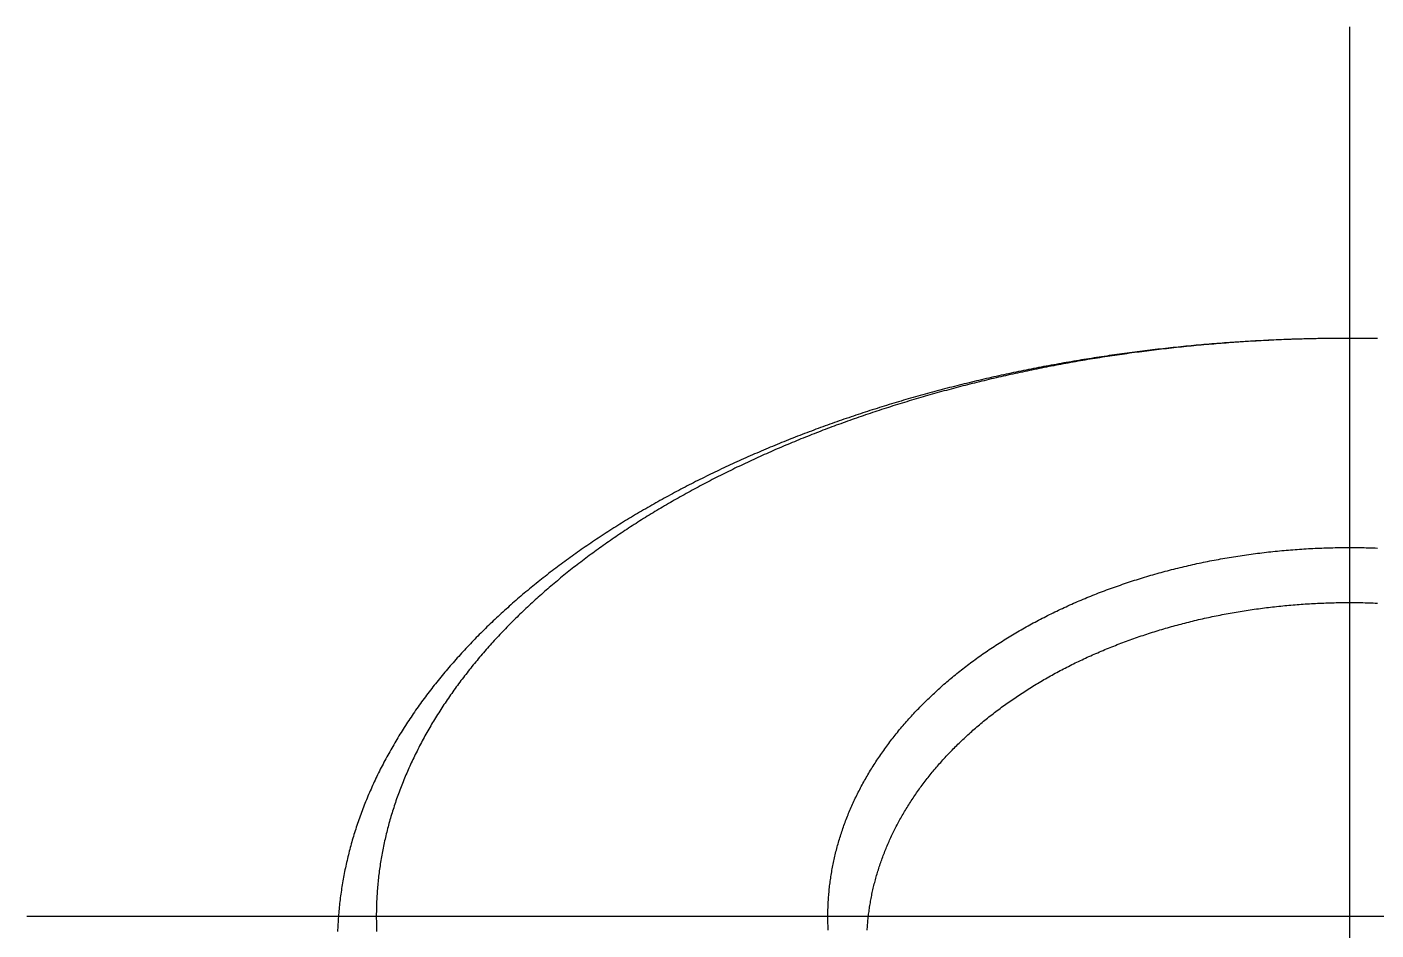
# Model space of a CAD drawing. Extents: x -6.6 to 49.4, y -19.1 to 35.3.
# Drawn here: x 32.44 to 41.11, y 29.5 to 35.3 of the extents above; entities that cross this region are included whole.
import ezdxf

# ---------------------------------------------------------------- set-up
doc = ezdxf.new("R2010")
doc.units = 0
doc.linetypes.add('CENTER', pattern=[50.8, 31.75, -6.35, 6.35, -6.35])
doc.layers.get('0').update_dxf_attribs({"linetype": 'CONTINUOUS'})
doc.layers.add('CENTER', color=1, linetype='CENTER')

msp = doc.modelspace()

# ---------------------------------------------------------------- linework, layer by layer
at = {"color": 7}
for points in [[(41.1144, 33.3034, 0), (41.0977, 33.3037, 0), (41.0811, 33.3039, 0), (41.0644, 33.3041, 0), (41.0477, 33.3043, 0), (41.0311, 33.3045, 0), (41.0144, 33.3046, 0), (40.9978, 33.3047, 0), (40.9811, 33.3048, 0), (40.9644, 33.3048, 0), (40.9478, 33.3049, 0), (40.9311, 33.3049, 0), (40.9144, 33.3049, 0), (40.8978, 33.3048, 0), (40.8811, 33.3047, 0), (40.8645, 33.3046, 0), (40.8478, 33.3045, 0), (40.8311, 33.3044, 0), (40.8145, 33.3042, 0), (40.7978, 33.304, 0), (40.7811, 33.3038, 0), (40.7645, 33.3035, 0), (40.7478, 33.3033, 0), (40.7312, 33.303, 0), (40.7145, 33.3026, 0), (40.6979, 33.3023, 0), (40.6812, 33.3019, 0), (40.6646, 33.3015, 0), (40.6479, 33.3011, 0), (40.6313, 33.3006, 0), (40.6146, 33.3001, 0), (40.598, 33.2996, 0), (40.5813, 33.2991, 0), (40.5647, 33.2986, 0), (40.548, 33.298, 0), (40.5314, 33.2974, 0), (40.5148, 33.2967, 0), (40.4981, 33.2961, 0), (40.4815, 33.2954, 0), (40.4649, 33.2947, 0), (40.4482, 33.2939, 0), (40.4316, 33.2932, 0), (40.415, 33.2924, 0), (40.3984, 33.2916, 0), (40.3817, 33.2908, 0), (40.3651, 33.2899, 0), (40.3485, 33.289, 0), (40.3319, 33.2881, 0), (40.3153, 33.2872, 0), (40.2987, 33.2862, 0), (40.2821, 33.2852, 0), (40.2655, 33.2842, 0), (40.2489, 33.2831, 0), (40.2323, 33.2821, 0), (40.2157, 33.281, 0), (40.1991, 33.2799, 0), (40.1825, 33.2787, 0), (40.166, 33.2775, 0), (40.1494, 33.2764, 0), (40.1328, 33.2751, 0), (40.1162, 33.2739, 0), (40.0997, 33.2726, 0), (40.0831, 33.2713, 0), (40.0666, 33.27, 0), (40.05, 33.2686, 0), (40.0335, 33.2673, 0), (40.0169, 33.2659, 0), (40.0004, 33.2644, 0), (39.9838, 33.263, 0), (39.9673, 33.2615, 0), (39.9508, 33.26, 0), (39.9343, 33.2585, 0), (39.9178, 33.2569, 0), (39.9012, 33.2554, 0), (39.8847, 33.2538, 0), (39.8682, 33.2521, 0), (39.8517, 33.2505, 0), (39.8352, 33.2488, 0), (39.8188, 33.2471, 0), (39.8023, 33.2453, 0), (39.7858, 33.2436, 0), (39.7693, 33.2418, 0), (39.7529, 33.24, 0), (39.7364, 33.2382, 0), (39.72, 33.2363, 0), (39.7035, 33.2344, 0), (39.6871, 33.2325, 0), (39.6706, 33.2306, 0), (39.6542, 33.2286, 0), (39.6378, 33.2266, 0), (39.6214, 33.2246, 0), (39.605, 33.2226, 0), (39.5885, 33.2205, 0), (39.5721, 33.2184, 0), (39.5558, 33.2163, 0), (39.5394, 33.2141, 0), (39.523, 33.212, 0), (39.5066, 33.2098, 0), (39.4903, 33.2076, 0), (39.4739, 33.2053, 0), (39.4575, 33.203, 0), (39.4412, 33.2007, 0), (39.4249, 33.1984, 0), (39.4085, 33.1961, 0), (39.3922, 33.1937, 0), (39.3759, 33.1913, 0), (39.3596, 33.1889, 0), (39.3433, 33.1864, 0), (39.327, 33.184, 0), (39.3107, 33.1815, 0), (39.2944, 33.1789, 0), (39.2782, 33.1764, 0), (39.2619, 33.1738, 0), (39.2456, 33.1712, 0), (39.2294, 33.1686, 0), (39.2131, 33.1659, 0), (39.1969, 33.1632, 0), (39.1807, 33.1605, 0), (39.1645, 33.1578, 0), (39.1483, 33.155, 0), (39.1321, 33.1522, 0), (39.1159, 33.1494, 0), (39.0997, 33.1466, 0), (39.0835, 33.1437, 0), (39.0674, 33.1408, 0), (39.0512, 33.1379, 0), (39.0351, 33.135, 0), (39.0189, 33.132, 0), (39.0028, 33.129, 0), (38.9867, 33.126, 0), (38.9706, 33.123, 0), (38.9545, 33.1199, 0), (38.9384, 33.1168, 0), (38.9223, 33.1137, 0), (38.9062, 33.1106, 0), (38.8902, 33.1074, 0), (38.8741, 33.1042, 0), (38.8581, 33.101, 0), (38.8421, 33.0977, 0), (38.826, 33.0944, 0), (38.81, 33.0911, 0), (38.794, 33.0878, 0), (38.778, 33.0845, 0), (38.7621, 33.0811, 0), (38.7461, 33.0777, 0), (38.7301, 33.0743, 0), (38.7142, 33.0708, 0), (38.6982, 33.0673, 0), (38.6823, 33.0638, 0), (38.6664, 33.0603, 0), (38.6505, 33.0567, 0), (38.6346, 33.0531, 0), (38.6187, 33.0495, 0), (38.6028, 33.0459, 0), (38.587, 33.0422, 0), (38.5711, 33.0385, 0), (38.5553, 33.0348, 0), (38.5394, 33.0311, 0), (38.5236, 33.0273, 0), (38.5078, 33.0235, 0), (38.492, 33.0197, 0), (38.4762, 33.0158, 0), (38.4605, 33.012, 0), (38.4447, 33.0081, 0), (38.429, 33.0041, 0), (38.4132, 33.0002, 0), (38.3975, 32.9962, 0), (38.3818, 32.9922, 0), (38.3661, 32.9882, 0), (38.3504, 32.9841, 0), (38.3347, 32.9801, 0), (38.3191, 32.976, 0), (38.3034, 32.9718, 0), (38.2878, 32.9677, 0), (38.2722, 32.9635, 0), (38.2565, 32.9593, 0), (38.2409, 32.955, 0), (38.2254, 32.9508, 0), (38.2098, 32.9465, 0), (38.1942, 32.9422, 0), (38.1787, 32.9378, 0), (38.1631, 32.9335, 0), (38.1476, 32.9291, 0), (38.1321, 32.9246, 0), (38.1166, 32.9202, 0), (38.1011, 32.9157, 0), (38.0857, 32.9112, 0), (38.0702, 32.9067, 0), (38.0548, 32.9021, 0), (38.0394, 32.8976, 0), (38.0239, 32.893, 0), (38.0085, 32.8883, 0), (37.9932, 32.8837, 0), (37.9778, 32.879, 0), (37.9624, 32.8743, 0), (37.9471, 32.8695, 0), (37.9318, 32.8648, 0), (37.9164, 32.86, 0), (37.9011, 32.8552, 0), (37.8858, 32.8503, 0), (37.8706, 32.8455, 0), (37.8553, 32.8406, 0), (37.8401, 32.8356, 0), (37.8248, 32.8307, 0), (37.8096, 32.8257, 0), (37.7944, 32.8207, 0), (37.7793, 32.8157, 0), (37.7641, 32.8106, 0), (37.7489, 32.8055, 0), (37.7338, 32.8004, 0), (37.7187, 32.7953, 0), (37.7036, 32.7901, 0), (37.6885, 32.7849, 0), (37.6734, 32.7797, 0), (37.6584, 32.7745, 0), (37.6434, 32.7692, 0), (37.6283, 32.7639, 0), (37.6133, 32.7586, 0), (37.5984, 32.7533, 0), (37.5834, 32.7479, 0), (37.5684, 32.7425, 0), (37.5535, 32.7371, 0), (37.5386, 32.7316, 0), (37.5237, 32.7261, 0), (37.5088, 32.7206, 0), (37.494, 32.7151, 0), (37.4791, 32.7095, 0), (37.4643, 32.7039, 0), (37.4495, 32.6983, 0), (37.4347, 32.6927, 0), (37.42, 32.687, 0), (37.4052, 32.6813, 0), (37.3905, 32.6756, 0), (37.3758, 32.6699, 0), (37.3611, 32.6641, 0), (37.3464, 32.6583, 0), (37.3318, 32.6525, 0), (37.3171, 32.6467, 0), (37.3025, 32.6408, 0), (37.2879, 32.6349, 0), (37.2734, 32.629, 0), (37.2588, 32.623, 0), (37.2443, 32.617, 0), (37.2298, 32.611, 0), (37.2153, 32.605, 0), (37.2008, 32.5989, 0), (37.1864, 32.5928, 0), (37.1719, 32.5867, 0), (37.1575, 32.5806, 0), (37.1432, 32.5744, 0), (37.1288, 32.5682, 0), (37.1144, 32.562, 0), (37.1001, 32.5558, 0), (37.0858, 32.5495, 0), (37.0716, 32.5432, 0), (37.0573, 32.5369, 0), (37.0431, 32.5306, 0), (37.0289, 32.5242, 0), (37.0147, 32.5178, 0), (37.0005, 32.5114, 0), (36.9864, 32.5049, 0), (36.9723, 32.4984, 0), (36.9582, 32.4919, 0), (36.9441, 32.4854, 0), (36.93, 32.4788, 0), (36.916, 32.4722, 0), (36.902, 32.4656, 0), (36.888, 32.459, 0), (36.8741, 32.4523, 0), (36.8602, 32.4457, 0), (36.8463, 32.4389, 0), (36.8324, 32.4322, 0), (36.8185, 32.4254, 0), (36.8047, 32.4186, 0), (36.7909, 32.4118, 0), (36.7771, 32.405, 0), (36.7634, 32.3981, 0), (36.7496, 32.3912, 0), (36.7359, 32.3843, 0), (36.7223, 32.3774, 0), (36.7086, 32.3704, 0), (36.695, 32.3634, 0), (36.6814, 32.3564, 0), (36.6678, 32.3493, 0), (36.6543, 32.3422, 0), (36.6407, 32.3351, 0), (36.6272, 32.328, 0), (36.6138, 32.3209, 0), (36.6003, 32.3137, 0), (36.5869, 32.3065, 0), (36.5735, 32.2993, 0), (36.5602, 32.292, 0), (36.5469, 32.2847, 0), (36.5336, 32.2774, 0), (36.5203, 32.2701, 0), (36.507, 32.2627, 0), (36.4938, 32.2554, 0), (36.4806, 32.2479, 0), (36.4675, 32.2405, 0), (36.4543, 32.2331, 0), (36.4412, 32.2256, 0), (36.4282, 32.2181, 0), (36.4151, 32.2105, 0), (36.4021, 32.203, 0), (36.3891, 32.1954, 0), (36.3762, 32.1878, 0), (36.3632, 32.1802, 0), (36.3503, 32.1725, 0), (36.3375, 32.1648, 0), (36.3246, 32.1571, 0), (36.3118, 32.1494, 0), (36.299, 32.1416, 0), (36.2863, 32.1338, 0), (36.2736, 32.126, 0), (36.2609, 32.1182, 0), (36.2482, 32.1103, 0), (36.2356, 32.1024, 0), (36.223, 32.0945, 0), (36.2104, 32.0866, 0), (36.1979, 32.0786, 0), (36.1854, 32.0706, 0), (36.1729, 32.0626, 0), (36.1605, 32.0546, 0), (36.1481, 32.0465, 0), (36.1357, 32.0385, 0), (36.1234, 32.0304, 0), (36.111, 32.0222, 0), (36.0988, 32.0141, 0), (36.0865, 32.0059, 0), (36.0743, 31.9977, 0), (36.0621, 31.9894, 0), (36.05, 31.9812, 0), (36.0379, 31.9729, 0), (36.0258, 31.9646, 0), (36.0137, 31.9563, 0), (36.0017, 31.9479, 0), (35.9897, 31.9395, 0), (35.9778, 31.9311, 0), (35.9659, 31.9227, 0), (35.954, 31.9142, 0), (35.9422, 31.9058, 0), (35.9303, 31.8973, 0), (35.9186, 31.8887, 0), (35.9068, 31.8802, 0), (35.8951, 31.8716, 0), (35.8834, 31.863, 0), (35.8718, 31.8544, 0), (35.8602, 31.8457, 0), (35.8486, 31.837, 0), (35.8371, 31.8283, 0), (35.8256, 31.8196, 0), (35.8141, 31.8109, 0), (35.8027, 31.8021, 0), (35.7913, 31.7933, 0), (35.78, 31.7845, 0), (35.7686, 31.7756, 0), (35.7574, 31.7668, 0), (35.7461, 31.7579, 0), (35.7349, 31.7489, 0), (35.7237, 31.74, 0), (35.7126, 31.731, 0), (35.7015, 31.722, 0), (35.6904, 31.713, 0), (35.6794, 31.704, 0), (35.6684, 31.6949, 0), (35.6574, 31.6858, 0), (35.6465, 31.6767, 0), (35.6356, 31.6676, 0), (35.6248, 31.6584, 0), (35.614, 31.6492, 0), (35.6032, 31.64, 0), (35.5925, 31.6308, 0), (35.5818, 31.6215, 0), (35.5711, 31.6122, 0), (35.5605, 31.6029, 0), (35.55, 31.5936, 0), (35.5394, 31.5842, 0), (35.5289, 31.5748, 0), (35.5185, 31.5654, 0), (35.508, 31.556, 0), (35.4977, 31.5466, 0), (35.4873, 31.5371, 0), (35.477, 31.5276, 0), (35.4668, 31.5181, 0), (35.4565, 31.5085, 0), (35.4464, 31.4989, 0), (35.4362, 31.4893, 0), (35.4261, 31.4797, 0), (35.4161, 31.4701, 0), (35.4061, 31.4604, 0), (35.3961, 31.4507, 0), (35.3861, 31.441, 0), (35.3762, 31.4313, 0), (35.3664, 31.4215, 0), (35.3566, 31.4117, 0), (35.3468, 31.4019, 0), (35.3371, 31.3921, 0), (35.3274, 31.3822, 0), (35.3178, 31.3724, 0), (35.3082, 31.3625, 0), (35.2986, 31.3525, 0), (35.2891, 31.3426, 0), (35.2796, 31.3326, 0), (35.2702, 31.3226, 0), (35.2608, 31.3126, 0), (35.2515, 31.3026, 0), (35.2422, 31.2925, 0), (35.2329, 31.2824, 0), (35.2237, 31.2723, 0), (35.2146, 31.2622, 0), (35.2054, 31.2521, 0), (35.1964, 31.2419, 0), (35.1873, 31.2317, 0), (35.1783, 31.2215, 0), (35.1694, 31.2112, 0), (35.1605, 31.201, 0), (35.1516, 31.1907, 0), (35.1428, 31.1804, 0), (35.1341, 31.17, 0), (35.1254, 31.1597, 0), (35.1167, 31.1493, 0), (35.1081, 31.1389, 0), (35.0995, 31.1285, 0), (35.091, 31.118, 0), (35.0825, 31.1075, 0), (35.074, 31.0971, 0), (35.0656, 31.0865, 0), (35.0573, 31.076, 0), (35.049, 31.0654, 0), (35.0408, 31.0549, 0), (35.0326, 31.0443, 0), (35.0244, 31.0337, 0), (35.0163, 31.023, 0), (35.0083, 31.0123, 0), (35.0003, 31.0017, 0), (34.9923, 30.991, 0), (34.9844, 30.9802, 0), (34.9765, 30.9695, 0), (34.9687, 30.9587, 0), (34.961, 30.9479, 0), (34.9533, 30.9371, 0), (34.9456, 30.9263, 0), (34.938, 30.9155, 0), (34.9305, 30.9046, 0), (34.923, 30.8937, 0), (34.9155, 30.8828, 0), (34.9082, 30.8719, 0), (34.9008, 30.861, 0), (34.8935, 30.85, 0), (34.8863, 30.8391, 0), (34.8791, 30.8281, 0), (34.872, 30.817, 0), (34.8649, 30.806, 0), (34.8578, 30.795, 0), (34.8509, 30.7839, 0), (34.8439, 30.7728, 0), (34.8371, 30.7617, 0), (34.8302, 30.7506, 0), (34.8235, 30.7395, 0), (34.8168, 30.7283, 0), (34.8101, 30.7172, 0), (34.8035, 30.706, 0), (34.797, 30.6948, 0), (34.7905, 30.6836, 0), (34.784, 30.6723, 0), (34.7776, 30.6611, 0), (34.7713, 30.6498, 0), (34.765, 30.6385, 0), (34.7588, 30.6273, 0), (34.7526, 30.6159, 0), (34.7465, 30.6046, 0), (34.7405, 30.5933, 0), (34.7345, 30.5819, 0), (34.7285, 30.5706, 0), (34.7226, 30.5592, 0), (34.7168, 30.5478, 0), (34.711, 30.5364, 0), (34.7053, 30.5249, 0), (34.6996, 30.5135, 0), (34.694, 30.502, 0), (34.6885, 30.4906, 0), (34.683, 30.4791, 0), (34.6776, 30.4676, 0), (34.6722, 30.4561, 0), (34.6669, 30.4445, 0), (34.6616, 30.433, 0), (34.6564, 30.4215, 0), (34.6512, 30.4099, 0), (34.6462, 30.3983, 0), (34.6411, 30.3867, 0), (34.6362, 30.3751, 0), (34.6312, 30.3635, 0), (34.6264, 30.3519, 0), (34.6216, 30.3403, 0), (34.6169, 30.3286, 0), (34.6122, 30.3169, 0), (34.6076, 30.3053, 0), (34.603, 30.2936, 0), (34.5985, 30.2819, 0), (34.5941, 30.2702, 0), (34.5897, 30.2585, 0), (34.5854, 30.2468, 0), (34.5811, 30.235, 0), (34.5769, 30.2233, 0), (34.5728, 30.2115, 0), (34.5687, 30.1998, 0), (34.5647, 30.188, 0), (34.5607, 30.1762, 0), (34.5569, 30.1644, 0), (34.553, 30.1526, 0), (34.5492, 30.1408, 0), (34.5455, 30.129, 0), (34.5419, 30.1172, 0), (34.5383, 30.1053, 0), (34.5348, 30.0935, 0), (34.5313, 30.0816, 0), (34.5279, 30.0698, 0), (34.5245, 30.0579, 0), (34.5212, 30.046, 0), (34.518, 30.0342, 0), (34.5149, 30.0223, 0), (34.5117, 30.0104, 0), (34.5087, 29.9985, 0), (34.5057, 29.9866, 0), (34.5028, 29.9746, 0), (34.4999, 29.9627, 0), (34.4971, 29.9508, 0), (34.4944, 29.9388, 0), (34.4917, 29.9269, 0), (34.4891, 29.915, 0), (34.4866, 29.903, 0), (34.4841, 29.891, 0), (34.4816, 29.8791, 0), (34.4793, 29.8671, 0), (34.477, 29.8551, 0), (34.4747, 29.8431, 0), (34.4725, 29.8312, 0), (34.4704, 29.8192, 0), (34.4683, 29.8072, 0), (34.4663, 29.7952, 0), (34.4644, 29.7832, 0), (34.4625, 29.7712, 0), (34.4607, 29.7592, 0), (34.459, 29.7471, 0), (34.4573, 29.7351, 0), (34.4557, 29.7231, 0), (34.4541, 29.7111, 0), (34.4526, 29.699, 0), (34.4511, 29.687, 0), (34.4498, 29.675, 0), (34.4485, 29.6629, 0), (34.4472, 29.6509, 0), (34.446, 29.6388, 0), (34.4449, 29.6268, 0), (34.4438, 29.6148, 0), (34.4428, 29.6027, 0), (34.4419, 29.5907, 0), (34.441, 29.5786, 0), (34.4402, 29.5665, 0), (34.4394, 29.5545, 0), (34.4387, 29.5424, 0), (34.4381, 29.5304, 0), (34.4375, 29.5183, 0), (34.437, 29.5063, 0), (34.4366, 29.4942, 0)], [(41.1086, 33.3035, 0), (41.0924, 33.3037, 0), (41.0763, 33.3039, 0), (41.0602, 33.3041, 0), (41.0441, 33.3043, 0), (41.028, 33.3045, 0), (41.0118, 33.3046, 0), (40.9957, 33.3047, 0), (40.9796, 33.3048, 0), (40.9635, 33.3048, 0), (40.9474, 33.3049, 0), (40.9312, 33.3049, 0), (40.9151, 33.3049, 0), (40.899, 33.3048, 0), (40.8829, 33.3047, 0), (40.8668, 33.3047, 0), (40.8506, 33.3045, 0), (40.8345, 33.3044, 0), (40.8184, 33.3042, 0), (40.8023, 33.304, 0), (40.7862, 33.3038, 0), (40.77, 33.3036, 0), (40.7539, 33.3033, 0), (40.7378, 33.303, 0), (40.7217, 33.3027, 0), (40.7056, 33.3024, 0), (40.6895, 33.302, 0), (40.6734, 33.3016, 0), (40.6573, 33.3012, 0), (40.6412, 33.3008, 0), (40.6251, 33.3003, 0), (40.6089, 33.2998, 0), (40.5928, 33.2993, 0), (40.5767, 33.2988, 0), (40.5606, 33.2982, 0), (40.5445, 33.2976, 0), (40.5285, 33.297, 0), (40.5124, 33.2964, 0), (40.4963, 33.2957, 0), (40.4802, 33.295, 0), (40.4641, 33.2943, 0), (40.448, 33.2936, 0), (40.4319, 33.2928, 0), (40.4158, 33.292, 0), (40.3998, 33.2912, 0), (40.3837, 33.2904, 0), (40.3676, 33.2895, 0), (40.3516, 33.2886, 0), (40.3355, 33.2877, 0), (40.3194, 33.2868, 0), (40.3034, 33.2858, 0), (40.2873, 33.2849, 0), (40.2713, 33.2838, 0), (40.2552, 33.2828, 0), (40.2392, 33.2818, 0), (40.2231, 33.2807, 0), (40.2071, 33.2796, 0), (40.191, 33.2784, 0), (40.175, 33.2773, 0), (40.159, 33.2761, 0), (40.143, 33.2749, 0), (40.1269, 33.2737, 0), (40.1109, 33.2724, 0), (40.0949, 33.2711, 0), (40.0789, 33.2698, 0), (40.0629, 33.2685, 0), (40.0469, 33.2671, 0), (40.0309, 33.2658, 0), (40.0149, 33.2644, 0), (39.9989, 33.2629, 0), (39.9829, 33.2615, 0), (39.967, 33.26, 0), (39.951, 33.2585, 0), (39.935, 33.257, 0), (39.919, 33.2554, 0), (39.9031, 33.2538, 0), (39.8871, 33.2522, 0), (39.8712, 33.2506, 0), (39.8552, 33.249, 0), (39.8393, 33.2473, 0), (39.8234, 33.2456, 0), (39.8075, 33.2439, 0), (39.7915, 33.2421, 0), (39.7756, 33.2403, 0), (39.7597, 33.2385, 0), (39.7438, 33.2367, 0), (39.7279, 33.2349, 0), (39.712, 33.233, 0), (39.6961, 33.2311, 0), (39.6802, 33.2292, 0), (39.6644, 33.2272, 0), (39.6485, 33.2253, 0), (39.6326, 33.2233, 0), (39.6168, 33.2212, 0), (39.6009, 33.2192, 0), (39.5851, 33.2171, 0), (39.5693, 33.215, 0), (39.5534, 33.2129, 0), (39.5376, 33.2108, 0), (39.5218, 33.2086, 0), (39.506, 33.2064, 0), (39.4902, 33.2042, 0), (39.4744, 33.2019, 0), (39.4586, 33.1997, 0), (39.4428, 33.1974, 0), (39.4271, 33.195, 0), (39.4113, 33.1927, 0), (39.3955, 33.1903, 0), (39.3798, 33.1879, 0), (39.364, 33.1855, 0), (39.3483, 33.1831, 0), (39.3326, 33.1806, 0), (39.3169, 33.1781, 0), (39.3012, 33.1756, 0), (39.2855, 33.1731, 0), (39.2698, 33.1705, 0), (39.2541, 33.1679, 0), (39.2384, 33.1653, 0), (39.2227, 33.1626, 0), (39.2071, 33.16, 0), (39.1914, 33.1573, 0), (39.1758, 33.1546, 0), (39.1601, 33.1518, 0), (39.1445, 33.1491, 0), (39.1289, 33.1463, 0), (39.1133, 33.1435, 0), (39.0977, 33.1406, 0), (39.0821, 33.1378, 0), (39.0665, 33.1349, 0), (39.0509, 33.132, 0), (39.0354, 33.129, 0), (39.0198, 33.1261, 0), (39.0043, 33.1231, 0), (38.9887, 33.1201, 0), (38.9732, 33.117, 0), (38.9577, 33.114, 0), (38.9422, 33.1109, 0), (38.9267, 33.1077, 0), (38.9112, 33.1046, 0), (38.8957, 33.1014, 0), (38.8803, 33.0983, 0), (38.8648, 33.095, 0), (38.8494, 33.0918, 0), (38.8339, 33.0885, 0), (38.8185, 33.0853, 0), (38.8031, 33.0819, 0), (38.7877, 33.0786, 0), (38.7723, 33.0752, 0), (38.7569, 33.0719, 0), (38.7415, 33.0684, 0), (38.7262, 33.065, 0), (38.7108, 33.0615, 0), (38.6955, 33.0581, 0), (38.6802, 33.0545, 0), (38.6648, 33.051, 0), (38.6495, 33.0474, 0), (38.6342, 33.0439, 0), (38.619, 33.0402, 0), (38.6037, 33.0366, 0), (38.5884, 33.0329, 0), (38.5732, 33.0293, 0), (38.5579, 33.0255, 0), (38.5427, 33.0218, 0), (38.5275, 33.018, 0), (38.5123, 33.0143, 0), (38.4971, 33.0104, 0), (38.4819, 33.0066, 0), (38.4668, 33.0027, 0), (38.4516, 32.9989, 0), (38.4365, 32.9949, 0), (38.4213, 32.991, 0), (38.4062, 32.987, 0), (38.3911, 32.9831, 0), (38.376, 32.979, 0), (38.361, 32.975, 0), (38.3459, 32.9709, 0), (38.3308, 32.9669, 0), (38.3158, 32.9627, 0), (38.3008, 32.9586, 0), (38.2858, 32.9544, 0), (38.2708, 32.9503, 0), (38.2558, 32.946, 0), (38.2408, 32.9418, 0), (38.2259, 32.9375, 0), (38.2109, 32.9333, 0), (38.196, 32.9289, 0), (38.1811, 32.9246, 0), (38.1661, 32.9202, 0), (38.1513, 32.9158, 0), (38.1364, 32.9114, 0), (38.1215, 32.907, 0), (38.1067, 32.9025, 0), (38.0918, 32.898, 0), (38.077, 32.8935, 0), (38.0622, 32.889, 0), (38.0474, 32.8844, 0), (38.0326, 32.8798, 0), (38.0178, 32.8752, 0), (38.0031, 32.8705, 0), (37.9883, 32.8659, 0), (37.9736, 32.8612, 0), (37.9589, 32.8564, 0), (37.9442, 32.8517, 0), (37.9295, 32.8469, 0), (37.9149, 32.8421, 0), (37.9002, 32.8373, 0), (37.8856, 32.8325, 0), (37.871, 32.8276, 0), (37.8564, 32.8227, 0), (37.8418, 32.8178, 0), (37.8272, 32.8128, 0), (37.8127, 32.8078, 0), (37.7981, 32.8028, 0), (37.7836, 32.7978, 0), (37.7691, 32.7928, 0), (37.7546, 32.7877, 0), (37.7402, 32.7826, 0), (37.7257, 32.7775, 0), (37.7113, 32.7723, 0), (37.6969, 32.7671, 0), (37.6825, 32.7619, 0), (37.6681, 32.7567, 0), (37.6537, 32.7515, 0), (37.6394, 32.7462, 0), (37.625, 32.7409, 0), (37.6107, 32.7355, 0), (37.5964, 32.7302, 0), (37.5821, 32.7248, 0), (37.5679, 32.7194, 0), (37.5537, 32.714, 0), (37.5394, 32.7085, 0), (37.5252, 32.703, 0), (37.5111, 32.6975, 0), (37.4969, 32.692, 0), (37.4827, 32.6865, 0), (37.4686, 32.6809, 0), (37.4545, 32.6753, 0), (37.4404, 32.6696, 0), (37.4264, 32.664, 0), (37.4123, 32.6583, 0), (37.3983, 32.6526, 0), (37.3843, 32.6469, 0), (37.3703, 32.6411, 0), (37.3563, 32.6353, 0), (37.3424, 32.6295, 0), (37.3285, 32.6237, 0), (37.3146, 32.6179, 0), (37.3007, 32.612, 0), (37.2868, 32.6061, 0), (37.273, 32.6001, 0), (37.2592, 32.5942, 0), (37.2454, 32.5882, 0), (37.2316, 32.5822, 0), (37.2179, 32.5762, 0), (37.2041, 32.5701, 0), (37.1904, 32.564, 0), (37.1767, 32.5579, 0), (37.1631, 32.5518, 0), (37.1494, 32.5457, 0), (37.1358, 32.5395, 0), (37.1222, 32.5333, 0), (37.1086, 32.527, 0), (37.0951, 32.5208, 0), (37.0816, 32.5145, 0), (37.068, 32.5082, 0), (37.0546, 32.5019, 0), (37.0411, 32.4955, 0), (37.0277, 32.4891, 0), (37.0143, 32.4827, 0), (37.0009, 32.4763, 0), (36.9875, 32.4699, 0), (36.9742, 32.4634, 0), (36.9609, 32.4569, 0), (36.9476, 32.4504, 0), (36.9343, 32.4438, 0), (36.9211, 32.4372, 0), (36.9078, 32.4306, 0), (36.8947, 32.424, 0), (36.8815, 32.4174, 0), (36.8684, 32.4107, 0), (36.8552, 32.404, 0), (36.8422, 32.3973, 0), (36.8291, 32.3905, 0), (36.8161, 32.3838, 0), (36.803, 32.377, 0), (36.7901, 32.3701, 0), (36.7771, 32.3633, 0), (36.7642, 32.3564, 0), (36.7513, 32.3495, 0), (36.7384, 32.3426, 0), (36.7256, 32.3357, 0), (36.7127, 32.3287, 0), (36.6999, 32.3217, 0), (36.6872, 32.3147, 0), (36.6744, 32.3077, 0), (36.6617, 32.3006, 0), (36.649, 32.2935, 0), (36.6364, 32.2864, 0), (36.6237, 32.2793, 0), (36.6111, 32.2721, 0), (36.5986, 32.265, 0), (36.586, 32.2578, 0), (36.5735, 32.2505, 0), (36.561, 32.2433, 0), (36.5486, 32.236, 0), (36.5361, 32.2287, 0), (36.5237, 32.2214, 0), (36.5114, 32.214, 0), (36.499, 32.2067, 0), (36.4867, 32.1993, 0), (36.4744, 32.1919, 0), (36.4622, 32.1844, 0), (36.4499, 32.177, 0), (36.4377, 32.1695, 0), (36.4256, 32.162, 0), (36.4134, 32.1544, 0), (36.4013, 32.1469, 0), (36.3893, 32.1393, 0), (36.3772, 32.1317, 0), (36.3652, 32.1241, 0), (36.3532, 32.1164, 0), (36.3413, 32.1087, 0), (36.3294, 32.101, 0), (36.3175, 32.0933, 0), (36.3056, 32.0856, 0), (36.2938, 32.0778, 0), (36.282, 32.07, 0), (36.2702, 32.0622, 0), (36.2585, 32.0543, 0), (36.2468, 32.0465, 0), (36.2351, 32.0386, 0), (36.2235, 32.0307, 0), (36.2119, 32.0228, 0), (36.2003, 32.0148, 0), (36.1888, 32.0068, 0), (36.1773, 31.9988, 0), (36.1658, 31.9908, 0), (36.1544, 31.9828, 0), (36.143, 31.9747, 0), (36.1316, 31.9666, 0), (36.1203, 31.9585, 0), (36.109, 31.9503, 0), (36.0977, 31.9422, 0), (36.0864, 31.934, 0), (36.0752, 31.9258, 0), (36.0641, 31.9176, 0), (36.0529, 31.9093, 0), (36.0418, 31.901, 0), (36.0308, 31.8927, 0), (36.0197, 31.8844, 0), (36.0087, 31.8761, 0), (35.9978, 31.8677, 0), (35.9868, 31.8593, 0), (35.976, 31.8509, 0), (35.9651, 31.8425, 0), (35.9543, 31.834, 0), (35.9435, 31.8255, 0), (35.9327, 31.817, 0), (35.922, 31.8085, 0), (35.9113, 31.7999, 0), (35.9007, 31.7914, 0), (35.8901, 31.7828, 0), (35.8795, 31.7741, 0), (35.8689, 31.7655, 0), (35.8584, 31.7568, 0), (35.848, 31.7481, 0), (35.8375, 31.7394, 0), (35.8271, 31.7307, 0), (35.8168, 31.7219, 0), (35.8065, 31.7132, 0), (35.7962, 31.7044, 0), (35.7859, 31.6955, 0), (35.7757, 31.6867, 0), (35.7655, 31.6778, 0), (35.7554, 31.6689, 0), (35.7453, 31.66, 0), (35.7352, 31.6511, 0), (35.7252, 31.6421, 0), (35.7152, 31.6332, 0), (35.7053, 31.6242, 0), (35.6954, 31.6151, 0), (35.6855, 31.6061, 0), (35.6757, 31.597, 0), (35.6659, 31.5879, 0), (35.6561, 31.5788, 0), (35.6464, 31.5697, 0), (35.6367, 31.5605, 0), (35.6271, 31.5513, 0), (35.6175, 31.5421, 0), (35.6079, 31.5329, 0), (35.5984, 31.5237, 0), (35.5889, 31.5144, 0), (35.5795, 31.5051, 0), (35.5701, 31.4958, 0), (35.5608, 31.4865, 0), (35.5514, 31.4771, 0), (35.5422, 31.4678, 0), (35.5329, 31.4584, 0), (35.5237, 31.449, 0), (35.5146, 31.4395, 0), (35.5055, 31.4301, 0), (35.4964, 31.4206, 0), (35.4874, 31.4111, 0), (35.4784, 31.4015, 0), (35.4694, 31.392, 0), (35.4605, 31.3824, 0), (35.4517, 31.3728, 0), (35.4429, 31.3632, 0), (35.4341, 31.3536, 0), (35.4254, 31.344, 0), (35.4167, 31.3343, 0), (35.408, 31.3246, 0), (35.3994, 31.3149, 0), (35.3909, 31.3051, 0), (35.3823, 31.2954, 0), (35.3739, 31.2856, 0), (35.3654, 31.2758, 0), (35.357, 31.266, 0), (35.3487, 31.2561, 0), (35.3404, 31.2463, 0), (35.3322, 31.2364, 0), (35.3239, 31.2265, 0), (35.3158, 31.2166, 0), (35.3077, 31.2066, 0), (35.2996, 31.1967, 0), (35.2915, 31.1867, 0), (35.2836, 31.1767, 0), (35.2756, 31.1667, 0), (35.2677, 31.1566, 0), (35.2599, 31.1465, 0), (35.2521, 31.1365, 0), (35.2443, 31.1264, 0), (35.2366, 31.1162, 0), (35.229, 31.1061, 0), (35.2213, 31.0959, 0), (35.2138, 31.0857, 0), (35.2063, 31.0755, 0), (35.1988, 31.0653, 0), (35.1914, 31.0551, 0), (35.184, 31.0448, 0), (35.1767, 31.0346, 0), (35.1694, 31.0243, 0), (35.1622, 31.014, 0), (35.155, 31.0036, 0), (35.1479, 30.9933, 0), (35.1408, 30.9829, 0), (35.1338, 30.9726, 0), (35.1268, 30.9622, 0), (35.1199, 30.9518, 0), (35.113, 30.9413, 0), (35.1062, 30.9309, 0), (35.0994, 30.9204, 0), (35.0926, 30.9099, 0), (35.086, 30.8995, 0), (35.0793, 30.8889, 0), (35.0728, 30.8784, 0), (35.0662, 30.8679, 0), (35.0598, 30.8573, 0), (35.0533, 30.8467, 0), (35.047, 30.8362, 0), (35.0406, 30.8255, 0), (35.0344, 30.8149, 0), (35.0281, 30.8043, 0), (35.022, 30.7936, 0), (35.0159, 30.783, 0), (35.0098, 30.7723, 0), (35.0038, 30.7616, 0), (34.9978, 30.7509, 0), (34.9919, 30.7402, 0), (34.9861, 30.7294, 0), (34.9803, 30.7187, 0), (34.9745, 30.7079, 0), (34.9688, 30.6971, 0), (34.9632, 30.6864, 0), (34.9576, 30.6756, 0), (34.952, 30.6647, 0), (34.9466, 30.6539, 0), (34.9411, 30.6431, 0), (34.9358, 30.6322, 0), (34.9304, 30.6213, 0), (34.9252, 30.6105, 0), (34.92, 30.5996, 0), (34.9148, 30.5887, 0), (34.9097, 30.5777, 0), (34.9047, 30.5668, 0), (34.8997, 30.5559, 0), (34.8947, 30.5449, 0), (34.8899, 30.5339, 0), (34.885, 30.523, 0), (34.8803, 30.512, 0), (34.8756, 30.501, 0), (34.8709, 30.49, 0), (34.8663, 30.479, 0), (34.8617, 30.4679, 0), (34.8573, 30.4569, 0), (34.8528, 30.4458, 0), (34.8484, 30.4348, 0), (34.8441, 30.4237, 0), (34.8399, 30.4126, 0), (34.8357, 30.4015, 0), (34.8315, 30.3904, 0), (34.8274, 30.3793, 0), (34.8234, 30.3682, 0), (34.8194, 30.357, 0), (34.8155, 30.3459, 0), (34.8116, 30.3348, 0), (34.8078, 30.3236, 0), (34.8041, 30.3124, 0), (34.8004, 30.3013, 0), (34.7968, 30.2901, 0), (34.7932, 30.2789, 0), (34.7897, 30.2677, 0), (34.7862, 30.2565, 0), (34.7828, 30.2453, 0), (34.7795, 30.2341, 0), (34.7762, 30.2229, 0), (34.7729, 30.2116, 0), (34.7698, 30.2004, 0), (34.7667, 30.1891, 0), (34.7636, 30.1779, 0), (34.7606, 30.1666, 0), (34.7577, 30.1554, 0), (34.7548, 30.1441, 0), (34.752, 30.1328, 0), (34.7492, 30.1215, 0), (34.7465, 30.1102, 0), (34.7438, 30.0989, 0), (34.7412, 30.0876, 0), (34.7387, 30.0763, 0), (34.7362, 30.065, 0), (34.7338, 30.0537, 0), (34.7315, 30.0424, 0), (34.7291, 30.031, 0), (34.7269, 30.0197, 0), (34.7247, 30.0084, 0), (34.7226, 29.997, 0), (34.7205, 29.9857, 0), (34.7185, 29.9743, 0), (34.7166, 29.963, 0), (34.7147, 29.9516, 0), (34.7128, 29.9403, 0), (34.7111, 29.9289, 0), (34.7094, 29.9175, 0), (34.7077, 29.9061, 0), (34.7061, 29.8948, 0), (34.7046, 29.8834, 0), (34.7031, 29.872, 0), (34.7017, 29.8606, 0), (34.7003, 29.8492, 0), (34.699, 29.8378, 0), (34.6977, 29.8264, 0), (34.6966, 29.8151, 0), (34.6954, 29.8037, 0), (34.6944, 29.7923, 0), (34.6934, 29.7809, 0), (34.6924, 29.7694, 0), (34.6915, 29.758, 0), (34.6907, 29.7466, 0), (34.6899, 29.7352, 0), (34.6892, 29.7238, 0), (34.6885, 29.7124, 0), (34.6879, 29.701, 0), (34.6874, 29.6896, 0), (34.6869, 29.6782, 0), (34.6865, 29.6668, 0), (34.6862, 29.6553, 0), (34.6859, 29.6439, 0), (34.6856, 29.6325, 0), (34.6855, 29.6211, 0), (34.6853, 29.6097, 0), (34.6853, 29.5983, 0), (34.6853, 29.5869, 0), (34.6853, 29.5754, 0), (34.6855, 29.564, 0), (34.6856, 29.5526, 0), (34.6859, 29.5412, 0), (34.6862, 29.5298, 0), (34.6865, 29.5184, 0), (34.687, 29.5069, 0), (34.6874, 29.4955, 0)], [(37.5875, 29.5041, 0), (37.5871, 29.5142, 0), (37.5866, 29.5243, 0), (37.5862, 29.5344, 0), (37.5859, 29.5445, 0), (37.5857, 29.5547, 0), (37.5855, 29.5648, 0), (37.5853, 29.5749, 0), (37.5853, 29.585, 0), (37.5853, 29.5951, 0), (37.5853, 29.6052, 0), (37.5854, 29.6153, 0), (37.5856, 29.6254, 0), (37.5858, 29.6355, 0), (37.5861, 29.6457, 0), (37.5865, 29.6558, 0), (37.5869, 29.6659, 0), (37.5873, 29.676, 0), (37.5879, 29.6861, 0), (37.5885, 29.6962, 0), (37.5891, 29.7063, 0), (37.5899, 29.7164, 0), (37.5906, 29.7265, 0), (37.5915, 29.7366, 0), (37.5924, 29.7467, 0), (37.5933, 29.7568, 0), (37.5944, 29.7669, 0), (37.5955, 29.777, 0), (37.5966, 29.7871, 0), (37.5978, 29.7971, 0), (37.5991, 29.8072, 0), (37.6004, 29.8173, 0), (37.6018, 29.8274, 0), (37.6033, 29.8374, 0), (37.6048, 29.8475, 0), (37.6063, 29.8575, 0), (37.608, 29.8676, 0), (37.6097, 29.8776, 0), (37.6114, 29.8877, 0), (37.6132, 29.8977, 0), (37.6151, 29.9077, 0), (37.6171, 29.9178, 0), (37.6191, 29.9278, 0), (37.6211, 29.9378, 0), (37.6232, 29.9478, 0), (37.6254, 29.9578, 0), (37.6276, 29.9678, 0), (37.6299, 29.9778, 0), (37.6323, 29.9878, 0), (37.6347, 29.9978, 0), (37.6372, 30.0077, 0), (37.6397, 30.0177, 0), (37.6423, 30.0276, 0), (37.645, 30.0376, 0), (37.6477, 30.0475, 0), (37.6505, 30.0574, 0), (37.6533, 30.0674, 0), (37.6562, 30.0773, 0), (37.6592, 30.0872, 0), (37.6622, 30.0971, 0), (37.6653, 30.1069, 0), (37.6684, 30.1168, 0), (37.6716, 30.1267, 0), (37.6749, 30.1365, 0), (37.6782, 30.1464, 0), (37.6815, 30.1562, 0), (37.685, 30.166, 0), (37.6885, 30.1759, 0), (37.692, 30.1857, 0), (37.6956, 30.1955, 0), (37.6993, 30.2052, 0), (37.703, 30.215, 0), (37.7068, 30.2248, 0), (37.7107, 30.2345, 0), (37.7146, 30.2443, 0), (37.7185, 30.254, 0), (37.7226, 30.2637, 0), (37.7266, 30.2734, 0), (37.7308, 30.2831, 0), (37.735, 30.2928, 0), (37.7392, 30.3024, 0), (37.7436, 30.3121, 0), (37.7479, 30.3217, 0), (37.7524, 30.3313, 0), (37.7568, 30.3409, 0), (37.7614, 30.3505, 0), (37.766, 30.3601, 0), (37.7707, 30.3697, 0), (37.7754, 30.3792, 0), (37.7802, 30.3888, 0), (37.785, 30.3983, 0), (37.7899, 30.4078, 0), (37.7949, 30.4173, 0), (37.7999, 30.4268, 0), (37.805, 30.4362, 0), (37.8101, 30.4457, 0), (37.8153, 30.4551, 0), (37.8205, 30.4645, 0), (37.8258, 30.4739, 0), (37.8312, 30.4833, 0), (37.8366, 30.4927, 0), (37.842, 30.502, 0), (37.8476, 30.5114, 0), (37.8531, 30.5207, 0), (37.8588, 30.53, 0), (37.8645, 30.5393, 0), (37.8702, 30.5485, 0), (37.876, 30.5578, 0), (37.8819, 30.567, 0), (37.8878, 30.5762, 0), (37.8938, 30.5854, 0), (37.8998, 30.5946, 0), (37.9059, 30.6037, 0), (37.912, 30.6129, 0), (37.9182, 30.622, 0), (37.9245, 30.6311, 0), (37.9308, 30.6402, 0), (37.9371, 30.6492, 0), (37.9435, 30.6583, 0), (37.95, 30.6673, 0), (37.9565, 30.6763, 0), (37.9631, 30.6853, 0), (37.9697, 30.6943, 0), (37.9764, 30.7032, 0), (37.9831, 30.7121, 0), (37.9899, 30.721, 0), (37.9967, 30.7299, 0), (38.0036, 30.7388, 0), (38.0106, 30.7476, 0), (38.0176, 30.7564, 0), (38.0246, 30.7652, 0), (38.0317, 30.774, 0), (38.0389, 30.7828, 0), (38.0461, 30.7915, 0), (38.0534, 30.8002, 0), (38.0607, 30.8089, 0), (38.0681, 30.8176, 0), (38.0755, 30.8262, 0), (38.083, 30.8349, 0), (38.0905, 30.8435, 0), (38.0981, 30.852, 0), (38.1057, 30.8606, 0), (38.1134, 30.8691, 0), (38.1211, 30.8776, 0), (38.1289, 30.8861, 0), (38.1367, 30.8946, 0), (38.1446, 30.903, 0), (38.1526, 30.9114, 0), (38.1605, 30.9198, 0), (38.1686, 30.9282, 0), (38.1767, 30.9365, 0), (38.1848, 30.9449, 0), (38.193, 30.9532, 0), (38.2012, 30.9614, 0), (38.2095, 30.9697, 0), (38.2179, 30.9779, 0), (38.2263, 30.9861, 0), (38.2347, 30.9943, 0), (38.2432, 31.0024, 0), (38.2517, 31.0105, 0), (38.2603, 31.0186, 0), (38.269, 31.0267, 0), (38.2777, 31.0347, 0), (38.2864, 31.0427, 0), (38.2952, 31.0507, 0), (38.304, 31.0587, 0), (38.3129, 31.0666, 0), (38.3218, 31.0745, 0), (38.3308, 31.0824, 0), (38.3398, 31.0902, 0), (38.3489, 31.0981, 0), (38.358, 31.1059, 0), (38.3672, 31.1136, 0), (38.3764, 31.1214, 0), (38.3857, 31.1291, 0), (38.395, 31.1368, 0), (38.4044, 31.1444, 0), (38.4138, 31.1521, 0), (38.4232, 31.1597, 0), (38.4327, 31.1672, 0), (38.4422, 31.1748, 0), (38.4518, 31.1823, 0), (38.4615, 31.1898, 0), (38.4711, 31.1973, 0), (38.4809, 31.2047, 0), (38.4906, 31.2121, 0), (38.5004, 31.2195, 0), (38.5103, 31.2268, 0), (38.5202, 31.2341, 0), (38.5301, 31.2414, 0), (38.5401, 31.2486, 0), (38.5501, 31.2559, 0), (38.5602, 31.263, 0), (38.5703, 31.2702, 0), (38.5805, 31.2773, 0), (38.5907, 31.2844, 0), (38.6009, 31.2915, 0), (38.6112, 31.2985, 0), (38.6216, 31.3056, 0), (38.6319, 31.3125, 0), (38.6423, 31.3195, 0), (38.6528, 31.3264, 0), (38.6633, 31.3333, 0), (38.6738, 31.3401, 0), (38.6844, 31.3469, 0), (38.695, 31.3537, 0), (38.7057, 31.3605, 0), (38.7164, 31.3672, 0), (38.7271, 31.3739, 0), (38.7379, 31.3805, 0), (38.7487, 31.3872, 0), (38.7596, 31.3938, 0), (38.7705, 31.4003, 0), (38.7814, 31.4068, 0), (38.7924, 31.4133, 0), (38.8034, 31.4198, 0), (38.8145, 31.4262, 0), (38.8256, 31.4326, 0), (38.8367, 31.439, 0), (38.8479, 31.4453, 0), (38.8591, 31.4516, 0), (38.8703, 31.4578, 0), (38.8816, 31.4641, 0), (38.8929, 31.4702, 0), (38.9043, 31.4764, 0), (38.9157, 31.4825, 0), (38.9271, 31.4886, 0), (38.9386, 31.4946, 0), (38.9501, 31.5007, 0), (38.9617, 31.5066, 0), (38.9732, 31.5126, 0), (38.9848, 31.5185, 0), (38.9965, 31.5244, 0), (39.0082, 31.5302, 0), (39.0199, 31.536, 0), (39.0317, 31.5418, 0), (39.0434, 31.5475, 0), (39.0553, 31.5532, 0), (39.0671, 31.5588, 0), (39.079, 31.5645, 0), (39.091, 31.57, 0), (39.1029, 31.5756, 0), (39.1149, 31.5811, 0), (39.1269, 31.5866, 0), (39.139, 31.592, 0), (39.1511, 31.5974, 0), (39.1632, 31.6028, 0), (39.1754, 31.6081, 0), (39.1876, 31.6134, 0), (39.1998, 31.6187, 0), (39.212, 31.6239, 0), (39.2243, 31.6291, 0), (39.2366, 31.6342, 0), (39.249, 31.6393, 0), (39.2613, 31.6444, 0), (39.2738, 31.6494, 0), (39.2862, 31.6544, 0), (39.2987, 31.6594, 0), (39.3112, 31.6643, 0), (39.3237, 31.6692, 0), (39.3362, 31.6741, 0), (39.3488, 31.6789, 0), (39.3614, 31.6836, 0), (39.3741, 31.6884, 0), (39.3867, 31.6931, 0), (39.3994, 31.6977, 0), (39.4122, 31.7023, 0), (39.4249, 31.7069, 0), (39.4377, 31.7115, 0), (39.4505, 31.716, 0), (39.4633, 31.7204, 0), (39.4762, 31.7248, 0), (39.4891, 31.7292, 0), (39.502, 31.7336, 0), (39.515, 31.7379, 0), (39.5279, 31.7422, 0), (39.5409, 31.7464, 0), (39.5539, 31.7506, 0), (39.567, 31.7547, 0), (39.5801, 31.7589, 0), (39.5931, 31.7629, 0), (39.6063, 31.767, 0), (39.6194, 31.771, 0), (39.6326, 31.7749, 0), (39.6458, 31.7788, 0), (39.659, 31.7827, 0), (39.6722, 31.7865, 0), (39.6855, 31.7903, 0), (39.6988, 31.7941, 0), (39.7121, 31.7978, 0), (39.7254, 31.8015, 0), (39.7388, 31.8051, 0), (39.7521, 31.8087, 0), (39.7655, 31.8123, 0), (39.779, 31.8158, 0), (39.7924, 31.8193, 0), (39.8059, 31.8227, 0), (39.8193, 31.8261, 0), (39.8329, 31.8294, 0), (39.8464, 31.8327, 0), (39.8599, 31.836, 0), (39.8735, 31.8392, 0), (39.8871, 31.8424, 0), (39.9007, 31.8456, 0), (39.9143, 31.8487, 0), (39.9279, 31.8517, 0), (39.9416, 31.8548, 0), (39.9553, 31.8577, 0), (39.969, 31.8607, 0), (39.9827, 31.8636, 0), (39.9964, 31.8664, 0), (40.0102, 31.8692, 0), (40.0239, 31.872, 0), (40.0377, 31.8748, 0), (40.0515, 31.8774, 0), (40.0653, 31.8801, 0), (40.0792, 31.8827, 0), (40.093, 31.8853, 0), (40.1069, 31.8878, 0), (40.1208, 31.8903, 0), (40.1346, 31.8927, 0), (40.1486, 31.8951, 0), (40.1625, 31.8974, 0), (40.1764, 31.8998, 0), (40.1904, 31.902, 0), (40.2043, 31.9043, 0), (40.2183, 31.9064, 0), (40.2323, 31.9086, 0), (40.2463, 31.9107, 0), (40.2603, 31.9127, 0), (40.2743, 31.9148, 0), (40.2884, 31.9167, 0), (40.3024, 31.9187, 0), (40.3165, 31.9206, 0), (40.3305, 31.9224, 0), (40.3446, 31.9242, 0), (40.3587, 31.926, 0), (40.3728, 31.9277, 0), (40.3869, 31.9294, 0), (40.4011, 31.931, 0), (40.4152, 31.9326, 0), (40.4293, 31.9341, 0), (40.4435, 31.9357, 0), (40.4576, 31.9371, 0), (40.4718, 31.9385, 0), (40.486, 31.9399, 0), (40.5002, 31.9413, 0), (40.5144, 31.9426, 0), (40.5286, 31.9438, 0), (40.5428, 31.945, 0), (40.557, 31.9462, 0), (40.5712, 31.9473, 0), (40.5854, 31.9484, 0), (40.5997, 31.9494, 0), (40.6139, 31.9504, 0), (40.6281, 31.9514, 0), (40.6424, 31.9523, 0), (40.6567, 31.9531, 0), (40.6709, 31.954, 0), (40.6852, 31.9547, 0), (40.6994, 31.9555, 0), (40.7137, 31.9562, 0), (40.728, 31.9568, 0), (40.7423, 31.9574, 0), (40.7566, 31.958, 0), (40.7708, 31.9585, 0), (40.7851, 31.959, 0), (40.7994, 31.9594, 0), (40.8137, 31.9598, 0), (40.828, 31.9602, 0), (40.8423, 31.9605, 0), (40.8566, 31.9607, 0), (40.8709, 31.9609, 0), (40.8852, 31.9611, 0), (40.8995, 31.9612, 0), (40.9138, 31.9613, 0), (40.9281, 31.9614, 0), (40.9424, 31.9614, 0), (40.9567, 31.9613, 0), (40.971, 31.9612, 0), (40.9853, 31.9611, 0), (40.9996, 31.9609, 0), (41.0139, 31.9607, 0), (41.0282, 31.9604, 0), (41.0425, 31.9601, 0), (41.0568, 31.9598, 0), (41.0711, 31.9594, 0), (41.0854, 31.959, 0), (41.0997, 31.9585, 0), (41.114, 31.958, 0)], [(37.8377, 29.5023, 0), (37.8382, 29.5117, 0), (37.8389, 29.521, 0), (37.8395, 29.5304, 0), (37.8402, 29.5397, 0), (37.841, 29.5491, 0), (37.8419, 29.5584, 0), (37.8427, 29.5678, 0), (37.8437, 29.5771, 0), (37.8447, 29.5864, 0), (37.8458, 29.5958, 0), (37.8469, 29.6051, 0), (37.8481, 29.6144, 0), (37.8493, 29.6237, 0), (37.8506, 29.6331, 0), (37.8519, 29.6424, 0), (37.8533, 29.6517, 0), (37.8548, 29.661, 0), (37.8563, 29.6703, 0), (37.8579, 29.6796, 0), (37.8595, 29.6889, 0), (37.8612, 29.6982, 0), (37.8629, 29.7074, 0), (37.8647, 29.7167, 0), (37.8665, 29.726, 0), (37.8684, 29.7353, 0), (37.8704, 29.7445, 0), (37.8724, 29.7538, 0), (37.8745, 29.763, 0), (37.8766, 29.7723, 0), (37.8788, 29.7815, 0), (37.881, 29.7907, 0), (37.8833, 29.8, 0), (37.8857, 29.8092, 0), (37.8881, 29.8184, 0), (37.8905, 29.8276, 0), (37.8931, 29.8368, 0), (37.8956, 29.846, 0), (37.8983, 29.8551, 0), (37.9009, 29.8643, 0), (37.9037, 29.8735, 0), (37.9065, 29.8826, 0), (37.9093, 29.8918, 0), (37.9122, 29.9009, 0), (37.9152, 29.91, 0), (37.9182, 29.9192, 0), (37.9212, 29.9283, 0), (37.9244, 29.9374, 0), (37.9275, 29.9465, 0), (37.9308, 29.9556, 0), (37.9341, 29.9646, 0), (37.9374, 29.9737, 0), (37.9408, 29.9827, 0), (37.9442, 29.9918, 0), (37.9477, 30.0008, 0), (37.9513, 30.0098, 0), (37.9549, 30.0189, 0), (37.9586, 30.0278, 0), (37.9623, 30.0368, 0), (37.9661, 30.0458, 0), (37.9699, 30.0548, 0), (37.9738, 30.0637, 0), (37.9777, 30.0727, 0), (37.9817, 30.0816, 0), (37.9858, 30.0905, 0), (37.9899, 30.0994, 0), (37.994, 30.1083, 0), (37.9983, 30.1172, 0), (38.0025, 30.1261, 0), (38.0068, 30.1349, 0), (38.0112, 30.1438, 0), (38.0156, 30.1526, 0), (38.0201, 30.1614, 0), (38.0246, 30.1702, 0), (38.0292, 30.179, 0), (38.0339, 30.1878, 0), (38.0386, 30.1965, 0), (38.0433, 30.2053, 0), (38.0481, 30.214, 0), (38.053, 30.2227, 0), (38.0579, 30.2314, 0), (38.0628, 30.2401, 0), (38.0678, 30.2487, 0), (38.0729, 30.2574, 0), (38.078, 30.266, 0), (38.0832, 30.2746, 0), (38.0884, 30.2833, 0), (38.0936, 30.2918, 0), (38.099, 30.3004, 0), (38.1043, 30.309, 0), (38.1098, 30.3175, 0), (38.1152, 30.326, 0), (38.1208, 30.3345, 0), (38.1263, 30.343, 0), (38.132, 30.3515, 0), (38.1376, 30.36, 0), (38.1434, 30.3684, 0), (38.1491, 30.3768, 0), (38.155, 30.3852, 0), (38.1609, 30.3936, 0), (38.1668, 30.402, 0), (38.1728, 30.4103, 0), (38.1788, 30.4187, 0), (38.1849, 30.427, 0), (38.191, 30.4353, 0), (38.1972, 30.4435, 0), (38.2034, 30.4518, 0), (38.2097, 30.46, 0), (38.216, 30.4683, 0), (38.2224, 30.4765, 0), (38.2288, 30.4846, 0), (38.2353, 30.4928, 0), (38.2418, 30.501, 0), (38.2484, 30.5091, 0), (38.255, 30.5172, 0), (38.2617, 30.5253, 0), (38.2684, 30.5333, 0), (38.2752, 30.5414, 0), (38.282, 30.5494, 0), (38.2889, 30.5574, 0), (38.2958, 30.5654, 0), (38.3028, 30.5733, 0), (38.3098, 30.5813, 0), (38.3169, 30.5892, 0), (38.324, 30.5971, 0), (38.3311, 30.605, 0), (38.3383, 30.6128, 0), (38.3456, 30.6206, 0), (38.3529, 30.6285, 0), (38.3602, 30.6362, 0), (38.3676, 30.644, 0), (38.375, 30.6518, 0), (38.3825, 30.6595, 0), (38.3901, 30.6672, 0), (38.3976, 30.6748, 0), (38.4053, 30.6825, 0), (38.4129, 30.6901, 0), (38.4207, 30.6977, 0), (38.4284, 30.7053, 0), (38.4362, 30.7129, 0), (38.4441, 30.7204, 0), (38.452, 30.7279, 0), (38.46, 30.7354, 0), (38.4679, 30.7429, 0), (38.476, 30.7503, 0), (38.4841, 30.7577, 0), (38.4922, 30.7651, 0), (38.5004, 30.7725, 0), (38.5086, 30.7798, 0), (38.5169, 30.7871, 0), (38.5252, 30.7944, 0), (38.5335, 30.8017, 0), (38.5419, 30.8089, 0), (38.5504, 30.8162, 0), (38.5589, 30.8233, 0), (38.5674, 30.8305, 0), (38.576, 30.8377, 0), (38.5846, 30.8448, 0), (38.5932, 30.8519, 0), (38.6019, 30.8589, 0), (38.6107, 30.8659, 0), (38.6195, 30.873, 0), (38.6283, 30.8799, 0), (38.6372, 30.8869, 0), (38.6461, 30.8938, 0), (38.655, 30.9007, 0), (38.664, 30.9076, 0), (38.6731, 30.9144, 0), (38.6821, 30.9213, 0), (38.6913, 30.9281, 0), (38.7004, 30.9348, 0), (38.7096, 30.9416, 0), (38.7189, 30.9483, 0), (38.7281, 30.955, 0), (38.7375, 30.9616, 0), (38.7468, 30.9682, 0), (38.7562, 30.9748, 0), (38.7657, 30.9814, 0), (38.7751, 30.9879, 0), (38.7847, 30.9945, 0), (38.7942, 31.0009, 0), (38.8038, 31.0074, 0), (38.8135, 31.0138, 0), (38.8231, 31.0202, 0), (38.8328, 31.0266, 0), (38.8426, 31.0329, 0), (38.8524, 31.0392, 0), (38.8622, 31.0455, 0), (38.8721, 31.0518, 0), (38.882, 31.058, 0), (38.8919, 31.0642, 0), (38.9019, 31.0703, 0), (38.9119, 31.0765, 0), (38.922, 31.0826, 0), (38.932, 31.0886, 0), (38.9422, 31.0947, 0), (38.9523, 31.1007, 0), (38.9625, 31.1067, 0), (38.9727, 31.1126, 0), (38.983, 31.1185, 0), (38.9933, 31.1244, 0), (39.0037, 31.1303, 0), (39.014, 31.1361, 0), (39.0244, 31.1419, 0), (39.0349, 31.1476, 0), (39.0454, 31.1533, 0), (39.0559, 31.159, 0), (39.0664, 31.1647, 0), (39.077, 31.1703, 0), (39.0876, 31.1759, 0), (39.0983, 31.1815, 0), (39.1089, 31.187, 0), (39.1197, 31.1925, 0), (39.1304, 31.198, 0), (39.1412, 31.2034, 0), (39.152, 31.2088, 0), (39.1628, 31.2142, 0), (39.1737, 31.2195, 0), (39.1846, 31.2248, 0), (39.1956, 31.2301, 0), (39.2065, 31.2353, 0), (39.2176, 31.2405, 0), (39.2286, 31.2457, 0), (39.2397, 31.2508, 0), (39.2508, 31.2559, 0), (39.2619, 31.261, 0), (39.273, 31.266, 0), (39.2842, 31.271, 0), (39.2955, 31.276, 0), (39.3067, 31.2809, 0), (39.318, 31.2858, 0), (39.3293, 31.2907, 0), (39.3406, 31.2955, 0), (39.352, 31.3003, 0), (39.3634, 31.3051, 0), (39.3748, 31.3098, 0), (39.3863, 31.3145, 0), (39.3977, 31.3192, 0), (39.4093, 31.3238, 0), (39.4208, 31.3284, 0), (39.4324, 31.3329, 0), (39.4439, 31.3375, 0), (39.4556, 31.3419, 0), (39.4672, 31.3464, 0), (39.4789, 31.3508, 0), (39.4906, 31.3552, 0), (39.5023, 31.3595, 0), (39.5141, 31.3638, 0), (39.5258, 31.3681, 0), (39.5376, 31.3723, 0), (39.5495, 31.3766, 0), (39.5613, 31.3807, 0), (39.5732, 31.3848, 0), (39.5851, 31.3889, 0), (39.597, 31.393, 0), (39.609, 31.397, 0), (39.621, 31.401, 0), (39.633, 31.405, 0), (39.645, 31.4089, 0), (39.657, 31.4128, 0), (39.6691, 31.4166, 0), (39.6812, 31.4204, 0), (39.6933, 31.4242, 0), (39.7054, 31.4279, 0), (39.7176, 31.4316, 0), (39.7298, 31.4353, 0), (39.742, 31.4389, 0), (39.7542, 31.4425, 0), (39.7665, 31.446, 0), (39.7788, 31.4495, 0), (39.7911, 31.453, 0), (39.8034, 31.4565, 0), (39.8157, 31.4599, 0), (39.8281, 31.4632, 0), (39.8404, 31.4666, 0), (39.8528, 31.4698, 0), (39.8653, 31.4731, 0), (39.8777, 31.4763, 0), (39.8902, 31.4795, 0), (39.9026, 31.4826, 0), (39.9151, 31.4857, 0), (39.9276, 31.4888, 0), (39.9402, 31.4918, 0), (39.9527, 31.4948, 0), (39.9653, 31.4978, 0), (39.9779, 31.5007, 0), (39.9905, 31.5035, 0), (40.0031, 31.5064, 0), (40.0158, 31.5092, 0), (40.0284, 31.5119, 0), (40.0411, 31.5146, 0), (40.0538, 31.5173, 0), (40.0665, 31.52, 0), (40.0792, 31.5226, 0), (40.092, 31.5251, 0), (40.1047, 31.5277, 0), (40.1175, 31.5301, 0), (40.1303, 31.5326, 0), (40.1431, 31.535, 0), (40.1559, 31.5374, 0), (40.1687, 31.5397, 0), (40.1815, 31.542, 0), (40.1944, 31.5443, 0), (40.2073, 31.5465, 0), (40.2201, 31.5487, 0), (40.233, 31.5508, 0), (40.2459, 31.5529, 0), (40.2589, 31.555, 0), (40.2718, 31.557, 0), (40.2847, 31.559, 0), (40.2977, 31.5609, 0), (40.3107, 31.5628, 0), (40.3236, 31.5647, 0), (40.3366, 31.5665, 0), (40.3496, 31.5683, 0), (40.3626, 31.57, 0), (40.3757, 31.5718, 0), (40.3887, 31.5734, 0), (40.4017, 31.5751, 0), (40.4148, 31.5767, 0), (40.4279, 31.5782, 0), (40.4409, 31.5797, 0), (40.454, 31.5812, 0), (40.4671, 31.5826, 0), (40.4802, 31.584, 0), (40.4933, 31.5854, 0), (40.5064, 31.5867, 0), (40.5195, 31.588, 0), (40.5326, 31.5892, 0), (40.5458, 31.5904, 0), (40.5589, 31.5916, 0), (40.5721, 31.5927, 0), (40.5852, 31.5938, 0), (40.5984, 31.5948, 0), (40.6115, 31.5958, 0), (40.6247, 31.5968, 0), (40.6379, 31.5977, 0), (40.6511, 31.5986, 0), (40.6643, 31.5994, 0), (40.6774, 31.6002, 0), (40.6906, 31.601, 0), (40.7038, 31.6017, 0), (40.717, 31.6024, 0), (40.7303, 31.603, 0), (40.7435, 31.6036, 0), (40.7567, 31.6042, 0), (40.7699, 31.6047, 0), (40.7831, 31.6052, 0), (40.7963, 31.6056, 0), (40.8096, 31.606, 0), (40.8228, 31.6064, 0), (40.836, 31.6067, 0), (40.8492, 31.607, 0), (40.8625, 31.6072, 0), (40.8757, 31.6074, 0), (40.8889, 31.6076, 0), (40.9022, 31.6077, 0), (40.9154, 31.6078, 0), (40.9287, 31.6078, 0), (40.9419, 31.6078, 0), (40.9551, 31.6078, 0), (40.9684, 31.6077, 0), (40.9816, 31.6076, 0), (40.9948, 31.6074, 0), (41.0081, 31.6072, 0), (41.0213, 31.607, 0), (41.0345, 31.6067, 0), (41.0478, 31.6064, 0), (41.061, 31.606, 0), (41.0742, 31.6056, 0), (41.0874, 31.6052, 0), (41.1007, 31.6047, 0), (41.1139, 31.6042, 0)]]:
    msp.add_polyline3d(points, dxfattribs=at)
at = {"layer": 'CENTER', "color": 1, "linetype": 'CENTER'}
for p, q in [((40.93527, 35.304953), (40.93527, -2)), ((32.44201, 29.592555), (49.42868, 29.592555))]:
    msp.add_line(p, q, dxfattribs=at)

doc.saveas('drawing.dxf')
